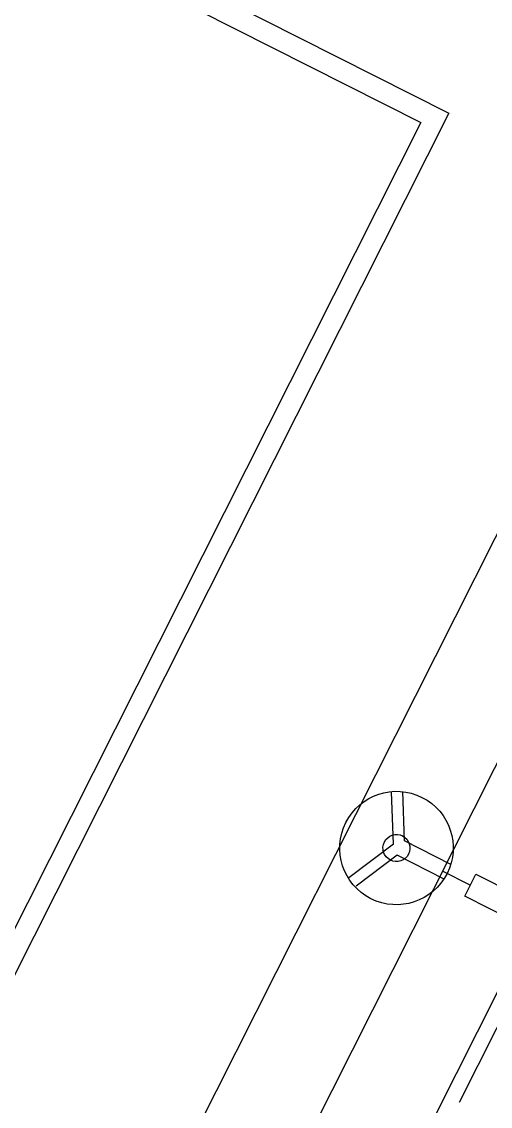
# Model space of a CAD drawing. Header units: metres. Extents: x 0 to 547597, y 0 to 1844684.
# Drawn here: x 543455.13 to 543459.67, y 1844567.93 to 1844578.43 of the extents above; entities that cross this region are included whole.
import ezdxf

# ---------------------------------------------------------------- set-up
doc = ezdxf.new("R2010")
doc.units = ezdxf.units.M
doc.linetypes.add('DASHED2', pattern=[0.375, 0.25, -0.125])
doc.linetypes.add('HIDDEN2', pattern=[0.1875, 0.125, -0.0625])
for name, color, linetype in [('5_Thep', 4, 'Continuous'), ('Muongcap', 11, 'Continuous'), ('MuongcapTL', 8, 'HIDDEN2'), ('TB220kVhientai', 7, 'Continuous'), ('THEP', 4, 'Continuous'), ('TUONG RAO', 61, 'Continuous')]:
    doc.layers.add(name, color=color, linetype=linetype)

# ---------------------------------------------------------------- blocks, each defined once
blk = doc.blocks.new('Xa.220kV.HT')
at = {"ltscale": 500}
for p, q in [((500, -1500), (500, -17500)), ((1500, -17500), (1500, -1500))]:
    blk.add_line(p, q, dxfattribs=at)
blk = doc.blocks.new('CSV.220kV.HT')
for p, q in [((-96, 542), (-96, 39)), ((60, 547), (60, 38)), ((-96, 39), (-514, -192)), ((60, 38), (504, -182)), ((-19, -43), (-464, -287)), ((-19, -43), (464, -282))]:
    blk.add_line(p, q)
for major_axis, start_param, end_param in [((0, 549), -1.570477, 4.712708), ((0, 131), 4.711228306849982, 10.99441361402957)]:
    blk.add_ellipse((0, 0), major_axis=major_axis, ratio=1, start_param=start_param, end_param=end_param)
blk = doc.blocks.new('doannoi2')
at = {"ltscale": 3000}
for p, q in [((9380, -15700), (9380, -13294)), ((9620, -13294), (9620, -15700)), ((9620, -15700), (9380, -15700)), ((9500, -15700), (9500, -16000))]:
    blk.add_line(p, q, dxfattribs=at)
blk = doc.blocks.new('mb moiTQK')
at = {"layer": 'Muongcap'}
blk.add_lwpolyline([(-93.875, -38.207), (-93.875, -29.275), (-93.575, -28.975), (-83.025, -28.975), (-83.025, -28.375), (-93.575, -28.375), (-93.875, -28.075), (-93.875, -24.125), (-93.575, -23.825), (-83.025, -23.825), (-83.025, -23.225), (-94.975, -23.225), (-94.975, -73), (-82.2, -73)], dxfattribs=at)
at = {"layer": 'MuongcapTL', "linetype": 'DASHED2', "ltscale": 5}
blk.add_lwpolyline([(-87.43, -41.205), (-87.43, -41.825), (-87.73, -42.125), (-93.725, -42.125), (-94.025, -41.825), (-94.025, -29.175), (-93.725, -28.875), (-83.125, -28.875), (-83.125, -28.475), (-93.725, -28.475), (-94.025, -28.175), (-94.025, -24.025), (-93.725, -23.725), (-83.125, -23.725), (-83.125, -23.325), (-94.825, -23.325), (-94.825, -72.85), (-82.05, -72.85), (-81.75, -73.15), (-81.75, -77.45)], dxfattribs=at)
at = {"layer": 'TUONG RAO'}
blk.add_lwpolyline([(-81, -77.25), (-80.078, -77.25), (-80.078, -87.75), (-94.577, -87.75), (-94.577, -77.25), (-81.9, -77.25)], dxfattribs=at)
blk.add_lwpolyline([(-94.377, -77.45), (-80.278, -77.45), (-80.278, -87.55), (-94.377, -87.55)], close=True, dxfattribs=at)
at = {"layer": 'TB220kVhientai', "xscale": 0.001, "yscale": 0.001, "zscale": 0.001}
for name, p in [('doannoi2', (-97.5, -58)), ('CSV.220kV.HT', (-88, -74.5))]:
    blk.add_blockref(name, p, dxfattribs=at)
at = {"layer": 'THEP', "color": 5, "xscale": 0.001, "yscale": 0.001, "zscale": 0.001, "rotation": 270}
blk.add_blockref('Xa.220kV.HT', (-78.5, -73.5), dxfattribs=at)
blk = doc.blocks.new('ACAD-DinhViTuyenDz220kV')
blk.add_circle((543470.188, 1844560.07), 117.551)
at = {"layer": '5_Thep', "rotation": 243.2403583287449}
blk.add_blockref('mb moiTQK', (543485.661, 1844458.313), dxfattribs=at)

msp = doc.modelspace()

# ---------------------------------------------------------------- block references
msp.add_blockref('ACAD-DinhViTuyenDz220kV', (0, 0))

doc.saveas('drawing.dxf')
